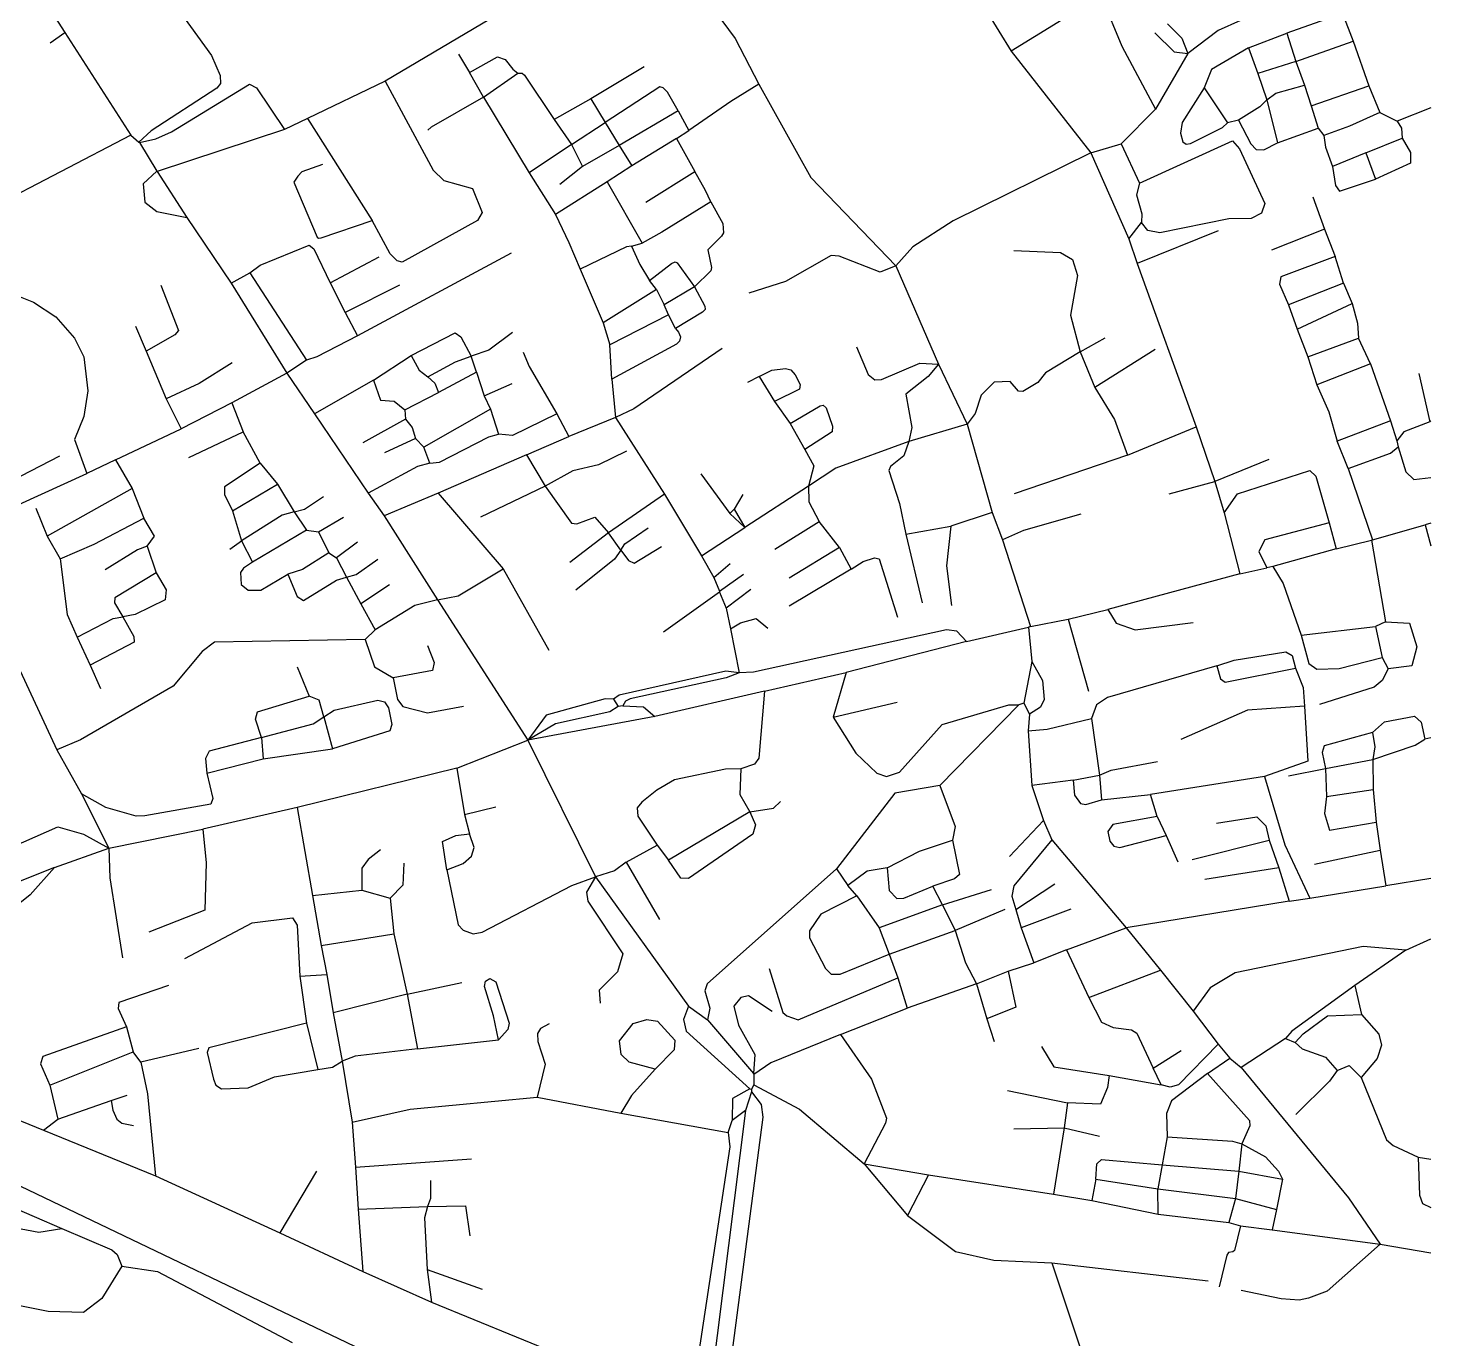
# Model space of a CAD drawing. Header units: inches. Extents: x 13512745 to 13520225, y 3664320 to 3668820.
# Drawn here: x 13518652 to 13520225, y 3665905 to 3667375 of the extents above; entities that cross this region are included whole.
import ezdxf

# ---------------------------------------------------------------- set-up
doc = ezdxf.new("R2010")
doc.units = ezdxf.units.IN
doc.header["$MEASUREMENT"] = 0

msp = doc.modelspace()

# ---------------------------------------------------------------- linework, layer by layer
for points in [[(13518594.9, 3667523.4), (13518693.7, 3667370.1)], [(13519350.1, 3667491.8), (13519052.9, 3667315.3)], [(13519350.1, 3667491.8), (13519445.2, 3667363.2), (13519471.7, 3667312)], [(13519674, 3667499), (13519713, 3667416.6), (13519754.7, 3667349)], [(13519856.6, 3667408.2), (13519838, 3667400.3), (13519754.7, 3667349)], [(13519856.6, 3667408.2), (13519878.8, 3667354.6), (13519916.4, 3667283.9)], [(13520061.9, 3667405.9), (13519986.7, 3667372.2), (13519952.6, 3667346.5)], [(13520126.2, 3667391.3), (13520063.6, 3667369.2)], [(13520126.2, 3667391.3), (13520138.2, 3667360.4)], [(13518826.7, 3667387.5), (13518858, 3667344.1), (13518867.9, 3667322), (13518868.3, 3667312.7), (13518864.1, 3667307.8), (13518790.3, 3667259.8), (13518776.7, 3667247.1)], [(13519929.8, 3667379.9), (13519945.9, 3667363.8), (13519952.6, 3667346.5)], [(13518677.2, 3667358.6), (13518693.7, 3667370.1)], [(13518693.7, 3667370.1), (13518767.7, 3667255.1)], [(13519915.7, 3667369.6), (13519937.3, 3667348.2), (13519952.6, 3667346.5)], [(13520020.6, 3667352.7), (13520063.6, 3667369.2)], [(13520063.6, 3667369.2), (13520073.7, 3667337.6)], [(13520073.7, 3667337.6), (13520138.2, 3667360.4)], [(13520138.2, 3667360.4), (13520155.8, 3667310.4)], [(13519135.2, 3667345.6), (13519147.4, 3667325)], [(13519147.4, 3667325), (13519178.7, 3667342.7), (13519187.4, 3667339.6), (13519196.1, 3667329), (13519201.7, 3667324.5)], [(13519754.7, 3667349), (13519844.1, 3667235.2)], [(13519952.6, 3667346.5), (13519916.4, 3667283.9)], [(13520020.6, 3667352.7), (13519979.1, 3667328.7), (13519971.1, 3667308.1)], [(13520020.6, 3667352.7), (13520031.3, 3667324.1)], [(13519343.2, 3667331.6), (13519283.3, 3667295.5)], [(13520073.7, 3667337.6), (13520031.3, 3667324.1)], [(13520073.7, 3667337.6), (13520083.7, 3667311.1)], [(13518777.2, 3667246.6), (13518795.5, 3667250.7), (13518813.3, 3667258.6), (13518900.5, 3667312.2), (13518908.5, 3667308), (13518939.9, 3667261.2)], [(13519052.9, 3667315.3), (13518965.7, 3667273.5)], [(13519052.9, 3667315.3), (13519106.5, 3667215.7), (13519118.7, 3667204.2), (13519150.8, 3667195.2), (13519161.5, 3667168.3), (13519156.2, 3667159.1), (13519071.8, 3667112.4), (13519066.2, 3667114.1), (13519058.4, 3667121.8), (13519038.2, 3667159.1)], [(13519162.9, 3667297.6), (13519147.4, 3667325)], [(13519162.9, 3667297.6), (13519201.7, 3667324.5)], [(13519201.7, 3667324.5), (13519206.4, 3667324.3), (13519209.1, 3667322.1), (13519242.4, 3667272.3)], [(13519471.7, 3667312), (13519440.4, 3667292.6), (13519393.1, 3667260.3)], [(13519471.7, 3667312), (13519530.1, 3667207.6), (13519625.3, 3667108.4)], [(13520031.3, 3667324.1), (13520041.3, 3667294.5)], [(13519162.9, 3667297.6), (13519104.4, 3667263.7), (13519100.7, 3667260.6)], [(13519162.9, 3667297.6), (13519214.3, 3667212.8)], [(13519283.3, 3667295.5), (13519242.4, 3667272.3)], [(13519283.3, 3667295.5), (13519299.6, 3667269)], [(13519381.4, 3667282.1), (13519369.3, 3667303.3), (13519364.6, 3667308), (13519360.7, 3667309), (13519299.6, 3667269)], [(13519971.1, 3667308.1), (13519946.4, 3667269.1), (13519944.5, 3667257.1), (13519947.3, 3667247.4), (13519950.8, 3667244.8), (13519955.8, 3667245.5), (13519991.7, 3667263.6), (13519997.2, 3667268.6)], [(13519971.1, 3667308.1), (13519997.2, 3667268.6)], [(13520041.3, 3667294.5), (13520051.3, 3667301.9), (13520083.7, 3667311.1)], [(13520083.7, 3667311.1), (13520091, 3667287.7)], [(13520091, 3667287.7), (13520155.8, 3667310.4)], [(13520155.8, 3667310.4), (13520168, 3667280.5)], [(13519381.4, 3667282.1), (13519315, 3667243.4)], [(13519381.4, 3667282.1), (13519393.1, 3667260.3)], [(13519916.4, 3667283.9), (13519877.9, 3667245.1)], [(13520041.3, 3667294.5), (13520033.5, 3667286.6), (13520009.7, 3667271.6)], [(13520041.3, 3667294.5), (13520053.3, 3667246.3)], [(13520091, 3667287.7), (13520098.7, 3667262.6)], [(13520168, 3667280.5), (13520134, 3667265), (13520105.2, 3667254.6)], [(13520168, 3667280.5), (13520187.6, 3667270.7)], [(13520225.3, 3667285.7), (13520187.6, 3667270.7)], [(13518965.7, 3667273.5), (13518939.9, 3667261.2)], [(13518965.7, 3667273.5), (13519038.2, 3667159.1)], [(13519242.4, 3667272.3), (13519261.7, 3667244.3)], [(13519261.7, 3667244.3), (13519299.6, 3667269)], [(13519299.6, 3667269), (13519315, 3667243.4)], [(13520009.7, 3667271.6), (13519997.2, 3667268.6)], [(13520009.7, 3667271.6), (13520023.2, 3667245.1), (13520029.5, 3667238.9), (13520037.8, 3667238.3), (13520053.3, 3667246.3)], [(13520187.6, 3667270.7), (13520192.2, 3667262.7), (13520193, 3667251.6)], [(13518767.7, 3667255.1), (13518609.4, 3667172.7)], [(13518767.7, 3667255.1), (13518776.7, 3667247.1)], [(13518939.9, 3667261.2), (13518797.2, 3667214.1)], [(13519379.4, 3667251.2), (13519329.4, 3667220.5)], [(13519379.4, 3667251.2), (13519393.1, 3667260.3)], [(13519379.4, 3667251.2), (13519399.9, 3667214)], [(13519898.4, 3667201.2), (13520002.8, 3667248.4), (13520010.6, 3667239.6), (13520039.1, 3667178.3), (13520035.3, 3667167.6), (13520023.6, 3667161.3), (13519998.6, 3667161.2), (13519921.3, 3667145.4), (13519907.8, 3667148), (13519900.7, 3667157.1)], [(13520053.3, 3667246.3), (13520098.7, 3667262.6)], [(13520098.7, 3667262.6), (13520105.2, 3667254.6)], [(13520105.2, 3667254.6), (13520107.1, 3667241.6), (13520115.1, 3667219.9)], [(13520152.4, 3667235.1), (13520193, 3667251.6)], [(13520193, 3667251.6), (13520202.5, 3667235.5), (13520202.4, 3667223.7), (13520163.1, 3667205.4)], [(13518776.7, 3667247.1), (13518777.2, 3667246.6)], [(13518777.2, 3667246.6), (13518796.7, 3667214.6)], [(13519261.7, 3667244.3), (13519214.3, 3667212.8)], [(13519261.7, 3667244.3), (13519273.9, 3667219.9)], [(13519315, 3667243.4), (13519273.9, 3667219.9)], [(13519315, 3667243.4), (13519329.4, 3667220.5)], [(13519844.1, 3667235.2), (13519689.8, 3667158.8), (13519644.5, 3667129.6), (13519625.3, 3667108.4)], [(13519844.1, 3667235.2), (13519877.9, 3667245.1)], [(13519844.1, 3667235.2), (13519886.5, 3667138.5)], [(13519877.9, 3667245.1), (13519898.4, 3667201.2)], [(13520152.4, 3667235.1), (13520115.1, 3667219.9)], [(13520152.4, 3667235.1), (13520163.1, 3667205.4)], [(13518982.7, 3667222.1), (13518959.4, 3667213.7), (13518954.8, 3667209.1), (13518950.4, 3667202.1), (13518976.5, 3667140.4), (13518978.1, 3667139.4), (13518981.1, 3667139.8), (13519038.2, 3667159.1)], [(13519273.9, 3667219.9), (13519248.7, 3667199.6)], [(13519329.4, 3667220.5), (13519301.7, 3667202.7)], [(13520115.1, 3667219.9), (13520118.4, 3667198.6), (13520122.9, 3667192.3), (13520163.1, 3667205.4)], [(13518796.7, 3667214.6), (13518781.5, 3667200.4), (13518783.3, 3667179.6), (13518796.7, 3667169.2), (13518830.4, 3667162.7)], [(13518796.7, 3667214.6), (13518797.2, 3667214.1)], [(13518797.2, 3667214.1), (13518830.4, 3667162.7)], [(13519214.3, 3667212.8), (13519243.6, 3667165.8)], [(13519301.7, 3667202.7), (13519243.6, 3667165.8)], [(13519301.7, 3667202.7), (13519341.1, 3667133.7)], [(13519345.2, 3667179.6), (13519399.9, 3667214)], [(13519418, 3667180.2), (13519412, 3667193), (13519399.9, 3667214)], [(13519898.4, 3667201.2), (13519895.1, 3667188.1), (13519901.1, 3667166.6), (13519900.7, 3667157.1)], [(13520092.7, 3667185.6), (13520105.9, 3667149.4)], [(13519418, 3667180.2), (13519362.9, 3667146), (13519341.1, 3667133.7)], [(13519418, 3667180.2), (13519431.5, 3667156), (13519432.1, 3667145.3), (13519429.9, 3667141.8), (13519414.5, 3667126.5), (13519418.5, 3667106.6), (13519418, 3667102.8), (13519399.5, 3667084.7)], [(13518830.4, 3667162.7), (13518880.2, 3667089.1)], [(13519243.6, 3667165.8), (13519258.9, 3667134.5), (13519271.6, 3667104.7)], [(13519886.5, 3667138.5), (13519900.7, 3667157.1)], [(13519886.5, 3667138.5), (13519895.8, 3667111.1)], [(13519986.7, 3667147.6), (13519895.8, 3667111.1)], [(13520105.9, 3667149.4), (13520046.7, 3667126.1)], [(13520105.9, 3667149.4), (13520117.9, 3667118.9)], [(13518901.2, 3667100.6), (13518912.7, 3667109), (13518967.7, 3667131.7), (13518972.8, 3667127.6), (13518991.3, 3667089.3)], [(13519194.2, 3667122.6), (13519021.8, 3667029.8)], [(13519328.8, 3667130.3), (13519323.2, 3667129.7), (13519271.6, 3667104.7)], [(13519328.8, 3667130.3), (13519341.1, 3667133.7)], [(13519328.8, 3667130.3), (13519338.5, 3667109.8), (13519349.3, 3667092.1)], [(13519757.7, 3667125.6), (13519810.1, 3667123.4), (13519823.5, 3667115.5), (13519829.2, 3667097.7), (13519821, 3667053.1), (13519831.9, 3667012)], [(13518991.3, 3667089.3), (13519046.2, 3667118.6)], [(13519349.3, 3667092.1), (13519373.7, 3667111), (13519378.1, 3667112.9), (13519380.3, 3667111.6), (13519399.5, 3667084.7)], [(13519625.3, 3667108.4), (13519607.6, 3667101.3), (13519561.9, 3667119.2), (13519552.8, 3667119.9), (13519501.6, 3667090.7), (13519460.7, 3667077.6)], [(13519625.3, 3667108.4), (13519673, 3666998.3)], [(13519895.8, 3667111.1), (13519962.1, 3666927.8)], [(13520117.9, 3667118.9), (13520057, 3667095.9), (13520055.4, 3667087.7), (13520065.7, 3667064.6)], [(13520127.1, 3667089.1), (13520117.9, 3667118.9)], [(13518880.2, 3667089.1), (13518901.2, 3667100.6)], [(13518901.2, 3667100.6), (13518964.7, 3667002.6)], [(13519271.6, 3667104.7), (13519297.2, 3667044.4)], [(13519356.9, 3667082), (13519349.3, 3667092.1)], [(13518628.7, 3667079.6), (13518658.5, 3667067.7), (13518683.7, 3667051.3), (13518704.4, 3667027.2), (13518715, 3667006.5), (13518719.4, 3666968.2), (13518715.1, 3666939.6), (13518704.4, 3666913.5), (13518718.2, 3666875.5)], [(13518801.2, 3667086.6), (13518821.1, 3667035.9), (13518817.1, 3667031), (13518784.7, 3667012.8)], [(13518880.2, 3667089.1), (13518942.7, 3666988.1)], [(13518991.3, 3667089.3), (13519007.9, 3667056.1)], [(13519068.7, 3667086.6), (13519007.9, 3667056.1)], [(13519356.9, 3667082), (13519297.2, 3667044.4)], [(13519356.9, 3667082), (13519365.5, 3667064.6)], [(13519399.5, 3667084.7), (13519365.5, 3667064.6)], [(13519399.5, 3667084.7), (13519411.2, 3667063.2), (13519411.7, 3667059.5), (13519408.5, 3667056.5), (13519378.3, 3667038.3)], [(13520127.1, 3667089.1), (13520065.7, 3667064.6)], [(13520127.1, 3667089.1), (13520137.1, 3667066.1)], [(13519370.3, 3667053.4), (13519365.5, 3667064.6)], [(13520065.7, 3667064.6), (13520075.4, 3667037.4)], [(13520075.4, 3667037.4), (13520137.1, 3667066.1)], [(13520137.1, 3667066.1), (13520142.9, 3667044), (13520144.1, 3667027.4)], [(13519007.9, 3667056.1), (13519021.8, 3667029.8)], [(13519297.2, 3667044.4), (13519304.8, 3667019.8)], [(13519370.3, 3667053.4), (13519304.8, 3667019.8)], [(13519378.3, 3667038.3), (13519370.3, 3667053.4)], [(13518772.7, 3667040.6), (13518784.7, 3667012.8)], [(13519021.8, 3667029.8), (13518976.1, 3667006.2), (13518964.7, 3667002.6)], [(13519081.8, 3667007.8), (13519131.4, 3667033.2), (13519137.5, 3667028.8), (13519149.2, 3667007)], [(13519195.7, 3667033.6), (13519169.1, 3667013.9), (13519149.2, 3667007)], [(13519378.3, 3667038.3), (13519381.8, 3667034), (13519384, 3667028.6), (13519382.7, 3667024.1), (13519379.5, 3667020.6), (13519307, 3666981.4)], [(13520075.4, 3667037.4), (13520087.4, 3667006.2)], [(13518784.7, 3667012.8), (13518807.4, 3666959.2)], [(13519307, 3666981.4), (13519304.8, 3667019.8)], [(13519430.7, 3667015.6), (13519331.6, 3666948.2), (13519311.2, 3666938.4)], [(13519581.2, 3667017.6), (13519594.4, 3666986.7), (13519601.8, 3666980.4), (13519609.2, 3666981.1), (13519652.3, 3666999.4), (13519673, 3666998.3)], [(13519831.9, 3667012), (13519860.2, 3667027.6)], [(13519916.2, 3667014.6), (13519848.3, 3666972.1)], [(13520087.4, 3667006.2), (13520144.1, 3667027.4)], [(13520157.4, 3666998.5), (13520144.1, 3667027.4)], [(13518881.2, 3666999.6), (13518844.1, 3666976.4), (13518807.4, 3666959.2)], [(13518964.7, 3667002.6), (13518942.7, 3666988.1)], [(13519039.7, 3666980.1), (13519081.8, 3667007.8)], [(13519081.8, 3667007.8), (13519090.8, 3666991.4), (13519100.6, 3666984.1)], [(13519100.6, 3666984.1), (13519131.7, 3667000.9), (13519149.2, 3667007)], [(13519155.1, 3666989.2), (13519149.2, 3667007)], [(13519207.7, 3667011.6), (13519214.3, 3666995.7), (13519245.2, 3666942.4)], [(13519673, 3666998.3), (13519661.6, 3666984.2), (13519636.7, 3666964.6), (13519643.2, 3666927), (13519640, 3666911.4)], [(13519673, 3666998.3), (13519705.5, 3666931)], [(13519831.9, 3667012), (13519793, 3666988.5), (13519784.4, 3666977.6), (13519767.8, 3666967.4), (13519763, 3666967.9), (13519753.6, 3666978.7), (13519735.6, 3666978.1), (13519721.2, 3666963.5), (13519714.4, 3666942.8), (13519705.5, 3666931)], [(13519831.9, 3667012), (13519848.3, 3666972.1)], [(13520087.4, 3667006.2), (13520097.4, 3666974.9)], [(13520157.4, 3666998.5), (13520097.4, 3666974.9)], [(13520157.4, 3666998.5), (13520180.1, 3666934.5)], [(13518942.7, 3666988.1), (13518881, 3666954.9)], [(13518942.7, 3666988.1), (13518973.6, 3666942.5)], [(13519100.6, 3666984.1), (13519108.4, 3666976.9), (13519112.7, 3666966.3)], [(13519155.1, 3666989.2), (13519112.7, 3666966.3)], [(13519155.1, 3666989.2), (13519163.7, 3666962.8)], [(13519307, 3666981.4), (13519311.2, 3666938.4)], [(13519472.2, 3666984.2), (13519459.2, 3666977.6)], [(13519472.2, 3666984.2), (13519486.3, 3666991.3), (13519501.5, 3666993.3), (13519507.6, 3666991.7), (13519512.4, 3666986.2), (13519518.2, 3666975.4), (13519517.4, 3666970.2), (13519489.2, 3666956.2)], [(13519472.2, 3666984.2), (13519489.2, 3666956.2)], [(13520211.7, 3666987.6), (13520224.1, 3666933.6)], [(13519039.7, 3666980.1), (13518973.6, 3666942.5)], [(13519039.7, 3666980.1), (13519047.6, 3666957.6), (13519063, 3666956.5), (13519074.7, 3666947.1)], [(13519074.7, 3666947.1), (13519112.7, 3666966.3)], [(13519163.7, 3666962.8), (13519195.2, 3666976.6)], [(13519848.3, 3666972.1), (13519870.6, 3666936.1), (13519885.2, 3666896.1)], [(13520097.4, 3666974.9), (13520110.9, 3666944.5), (13520120.3, 3666911.8)], [(13518807.4, 3666959.2), (13518824.1, 3666925.7)], [(13518881, 3666954.9), (13518824.1, 3666925.7)], [(13518881, 3666954.9), (13518893.5, 3666922.2)], [(13519163.7, 3666962.8), (13519171, 3666947.7)], [(13519489.2, 3666956.2), (13519506.9, 3666931.6)], [(13519506.9, 3666931.6), (13519540.4, 3666951.4), (13519544, 3666952.1), (13519547.2, 3666949.3), (13519554.4, 3666928.5), (13519553.9, 3666922.1), (13519523.4, 3666902.5)], [(13518973.6, 3666942.5), (13519033.7, 3666853.6)], [(13519075.7, 3666936.6), (13519027.7, 3666910.1)], [(13519074.7, 3666947.1), (13519075.7, 3666936.6)], [(13519075.7, 3666936.6), (13519083.1, 3666927.1), (13519086.7, 3666914.6)], [(13519171, 3666947.7), (13519096.2, 3666905.1)], [(13519171, 3666947.7), (13519179.7, 3666919.5)], [(13519245.2, 3666942.4), (13519195.7, 3666918.2), (13519179.7, 3666919.5)], [(13519245.2, 3666942.4), (13519258.8, 3666917)], [(13519311.2, 3666938.4), (13519258.8, 3666917)], [(13519311.2, 3666938.4), (13519365.9, 3666852.2)], [(13520180.1, 3666934.5), (13520120.3, 3666911.8)], [(13520180.1, 3666934.5), (13520187.2, 3666912.1)], [(13520225.3, 3666934.1), (13520224.1, 3666933.6)], [(13518750.4, 3666890.9), (13518824.1, 3666925.7)], [(13518832.7, 3666893.6), (13518893.5, 3666922.2)], [(13518912.8, 3666887.1), (13518893.5, 3666922.2)], [(13519102.9, 3666887), (13519113.6, 3666888.3), (13519169.2, 3666916.6), (13519179.7, 3666919.5)], [(13519506.9, 3666931.6), (13519523.4, 3666902.5)], [(13519705.5, 3666931), (13519640, 3666911.4)], [(13519705.5, 3666931), (13519733.3, 3666831.8)], [(13519885.2, 3666896.1), (13519962.1, 3666927.8)], [(13519962.1, 3666927.8), (13519983.1, 3666866.4)], [(13520224.1, 3666933.6), (13520194.9, 3666922.2), (13520187.2, 3666912.1)], [(13519086.7, 3666914.6), (13519052.2, 3666898.6)], [(13519086.7, 3666914.6), (13519096.2, 3666905.1)], [(13519102.9, 3666887), (13519096.2, 3666905.1)], [(13519211.2, 3666896.6), (13519258.8, 3666917)], [(13519523.4, 3666902.5), (13519533.4, 3666884), (13519527.6, 3666861.5)], [(13519640, 3666911.4), (13519558.2, 3666881.5), (13519527.6, 3666861.5)], [(13519640, 3666911.4), (13519634.2, 3666895.2), (13519619.4, 3666883.4), (13519617.4, 3666878.8), (13519629.4, 3666842), (13519636.6, 3666807.5)], [(13520132.4, 3666881.3), (13520120.3, 3666911.8)], [(13520132.4, 3666881.3), (13520180.1, 3666898.2), (13520188.7, 3666905.6)], [(13520187.2, 3666912.1), (13520188.7, 3666905.6)], [(13520188.7, 3666905.6), (13520197.3, 3666877.4), (13520206.1, 3666868.9), (13520225.3, 3666871.1)], [(13518687.7, 3666895.1), (13518644.2, 3666872.6), (13518631.9, 3666869.6)], [(13518750.4, 3666890.9), (13518718.2, 3666875.5)], [(13518750.4, 3666890.9), (13518769.1, 3666858.9)], [(13518912.8, 3666887.1), (13518872.7, 3666860.4), (13518872.7, 3666852.1), (13518881.8, 3666833.6)], [(13518912.8, 3666887.1), (13518932.1, 3666863.5)], [(13519102.9, 3666887), (13519089.1, 3666883.3), (13519033.7, 3666853.6)], [(13519211.2, 3666896.6), (13519112.4, 3666853.6)], [(13519211.2, 3666896.6), (13519232, 3666861.3)], [(13519323.2, 3666900.6), (13519292.1, 3666885.4), (13519263.1, 3666878.5), (13519232, 3666861.3)], [(13519885.2, 3666896.1), (13519758.2, 3666852.6)], [(13520043.7, 3666891.1), (13519983.1, 3666866.4)], [(13518642, 3666840.9), (13518718.2, 3666875.5)], [(13519406.7, 3666875.1), (13519439.2, 3666830.6)], [(13519993.3, 3666831.3), (13520008.4, 3666852.8), (13520089.4, 3666879), (13520096.1, 3666872.6), (13520111.2, 3666820.1)], [(13520132.4, 3666881.3), (13520159.7, 3666801.1)], [(13518769.1, 3666858.9), (13518673.9, 3666805.3)], [(13518769.1, 3666858.9), (13518782.2, 3666825.6)], [(13518881.8, 3666833.6), (13518932.1, 3666863.5)], [(13518932.1, 3666863.5), (13518950.9, 3666832.6)], [(13519232, 3666861.3), (13519159.7, 3666826.6)], [(13519232, 3666861.3), (13519261.8, 3666819.9), (13519267.8, 3666819.1), (13519287.7, 3666826.7), (13519303.3, 3666809.1)], [(13519527.6, 3666861.5), (13519456, 3666815)], [(13519527.6, 3666861.5), (13519527.7, 3666843.8), (13519539.4, 3666821.8)], [(13519931.7, 3666852.6), (13519983.1, 3666866.4)], [(13519983.1, 3666866.4), (13519993.3, 3666831.3)], [(13518950.9, 3666832.6), (13518962.5, 3666835.5), (13518983.7, 3666849.6)], [(13519033.7, 3666853.6), (13519051.7, 3666828.1)], [(13519112.4, 3666853.6), (13519051.7, 3666828.1)], [(13519112.4, 3666853.6), (13519185.2, 3666768.5)], [(13519365.9, 3666852.2), (13519303.3, 3666809.1)], [(13519365.9, 3666852.2), (13519407.5, 3666783.2)], [(13519453.7, 3666852.1), (13519444.2, 3666835.6)], [(13518661.2, 3666836.6), (13518673.9, 3666805.3)], [(13518688.4, 3666779.8), (13518726.6, 3666796.3), (13518782.2, 3666825.6)], [(13518785.9, 3666794), (13518794.1, 3666805.2), (13518782.2, 3666825.6)], [(13518881.8, 3666833.6), (13518891.7, 3666799.9)], [(13518950.9, 3666832.6), (13518937.2, 3666828.9), (13518891.7, 3666799.9)], [(13518950.9, 3666832.6), (13518964.7, 3666812.1)], [(13518978.2, 3666810.1), (13519006.2, 3666826.6)], [(13519051.7, 3666828.1), (13519111.6, 3666733.7)], [(13519444.2, 3666835.6), (13519439.2, 3666830.6)], [(13519439.2, 3666830.6), (13519456, 3666815)], [(13519444.2, 3666835.6), (13519456, 3666815)], [(13519733.3, 3666831.8), (13519686.9, 3666816.5)], [(13519733.3, 3666831.8), (13519744.9, 3666801.1)], [(13519832.7, 3666830.1), (13519768.5, 3666811.6), (13519744.9, 3666801.1)], [(13519993.3, 3666831.3), (13520011.2, 3666763.1)], [(13518964.7, 3666812.1), (13518904.1, 3666776)], [(13518964.7, 3666812.1), (13518978.2, 3666810.1)], [(13518978.2, 3666810.1), (13518989.7, 3666786.6)], [(13519303.3, 3666809.1), (13519259.7, 3666775.6)], [(13519317.2, 3666789.5), (13519303.3, 3666809.1)], [(13519317.2, 3666789.5), (13519321.4, 3666796.6), (13519347.7, 3666814.6)], [(13519407.5, 3666783.2), (13519456, 3666815)], [(13519489.7, 3666790.6), (13519539.4, 3666821.8)], [(13519562.1, 3666792.4), (13519539.4, 3666821.8)], [(13519636.6, 3666807.5), (13519686.9, 3666816.5)], [(13519686.9, 3666816.5), (13519682, 3666772.1), (13519687.7, 3666727.6)], [(13520111.2, 3666820.1), (13520039.2, 3666801), (13520032.2, 3666788.1), (13520041.2, 3666769.6)], [(13520111.2, 3666820.1), (13520119.2, 3666791.1)], [(13520159.7, 3666801.1), (13520218.8, 3666818)], [(13520225.3, 3666819.8), (13520218.8, 3666818)], [(13520218.8, 3666818), (13520225.3, 3666794.3)], [(13518673.9, 3666805.3), (13518688.4, 3666779.8)], [(13518785.9, 3666794), (13518775.2, 3666790.1), (13518738.7, 3666767.6)], [(13518785.9, 3666794), (13518796.2, 3666764.2)], [(13518878.7, 3666790.6), (13518891.7, 3666799.9)], [(13518891.7, 3666799.9), (13518904.1, 3666776)], [(13519021.7, 3666798.6), (13518998.2, 3666781.1)], [(13519317.2, 3666789.5), (13519325.8, 3666777.8), (13519331.8, 3666775), (13519362.7, 3666793.6)], [(13519562.1, 3666792.4), (13519505.7, 3666758.1)], [(13519562.1, 3666792.4), (13519575.1, 3666768.1)], [(13519636.6, 3666807.5), (13519654.7, 3666730.6)], [(13519744.9, 3666801.1), (13519776.2, 3666704.1)], [(13520119.2, 3666791.1), (13520158.7, 3666800.6)], [(13520159.7, 3666801.1), (13520158.7, 3666800.6)], [(13520158.7, 3666800.6), (13520174.2, 3666709.1)], [(13518688.4, 3666779.8), (13518696.1, 3666717.3), (13518707.5, 3666692.2)], [(13518989.7, 3666786.6), (13518960.2, 3666768), (13518943.8, 3666762.7)], [(13518989.7, 3666786.6), (13518998.2, 3666781.1)], [(13518998.2, 3666781.1), (13519009.5, 3666759.3)], [(13519009.5, 3666759.3), (13519020.1, 3666762.3), (13519044.7, 3666779.6)], [(13519317.2, 3666789.5), (13519310, 3666779.6), (13519266.7, 3666744.6)], [(13519407.5, 3666783.2), (13519421.2, 3666759.1)], [(13519575.1, 3666768.1), (13519588.8, 3666776.9), (13519601.6, 3666781), (13519606.6, 3666779.9), (13519627.2, 3666714.6)], [(13520119.2, 3666791.1), (13520048.2, 3666771.1)], [(13518796.2, 3666764.2), (13518749.8, 3666736), (13518749.3, 3666730.4), (13518758.7, 3666715)], [(13518796.2, 3666764.2), (13518807.1, 3666745), (13518806.2, 3666733.9), (13518772.6, 3666717.4), (13518758.7, 3666715)], [(13518904.1, 3666776), (13518893.8, 3666769.5), (13518890.5, 3666764.4), (13518891.4, 3666751.2), (13518899.2, 3666744.6), (13518913.5, 3666744.6), (13518943.8, 3666762.7)], [(13518943.8, 3666762.7), (13518954.1, 3666737.6), (13518961.2, 3666733), (13518998.4, 3666755.8), (13519009.5, 3666759.3)], [(13519111.6, 3666733.7), (13519134.5, 3666738.5), (13519185.2, 3666768.5)], [(13519185.2, 3666768.5), (13519236.2, 3666677.6)], [(13519421.2, 3666759.1), (13519439.7, 3666774.6)], [(13519427.7, 3666743.6), (13519454.7, 3666762.6)], [(13519575.1, 3666768.1), (13519505.7, 3666726.6)], [(13520011.2, 3666763.1), (13519863.2, 3666723.1)], [(13520011.2, 3666763.1), (13520041.2, 3666769.6)], [(13520048.2, 3666771.1), (13520041.2, 3666769.6)], [(13520048.2, 3666771.1), (13520059.8, 3666752.2), (13520079.7, 3666694.2)], [(13519009.5, 3666759.3), (13519025.6, 3666729.5)], [(13519057.7, 3666750.6), (13519025.6, 3666729.5)], [(13519421.2, 3666759.1), (13519427.7, 3666743.6)], [(13519462.7, 3666745.6), (13519435.2, 3666724.6)], [(13519025.6, 3666729.5), (13519041.7, 3666700.3)], [(13519111.6, 3666733.7), (13519086.1, 3666727.7), (13519041.7, 3666700.3)], [(13519111.6, 3666733.7), (13519212.7, 3666576.6)], [(13519427.7, 3666742.6), (13519364.7, 3666697.6)], [(13519427.7, 3666743.6), (13519427.7, 3666742.6)], [(13519427.7, 3666742.6), (13519435.2, 3666724.6)], [(13518707.5, 3666692.2), (13518747.8, 3666712.8), (13518758.7, 3666715)], [(13518758.7, 3666715), (13518771.1, 3666692.7), (13518771.5, 3666686.3), (13518721.9, 3666660.6)], [(13519435.2, 3666724.6), (13519439.9, 3666701.4)], [(13519818.7, 3666712.1), (13519863.2, 3666723.1)], [(13519863.2, 3666723.1), (13519872.5, 3666707.6), (13519893.7, 3666700.3), (13519958.7, 3666708.6)], [(13519030.3, 3666689.4), (13519041.7, 3666700.3)], [(13519439.9, 3666701.4), (13519451.2, 3666708.1), (13519468.7, 3666713.1), (13519481.7, 3666702.1)], [(13519439.9, 3666701.4), (13519449.6, 3666652.2)], [(13519704.7, 3666687.1), (13519693.6, 3666698.6), (13519682, 3666700.2), (13519465.9, 3666652.8), (13519449.6, 3666652.2)], [(13519704.7, 3666687.1), (13519774.2, 3666703.1)], [(13519776.2, 3666704.1), (13519774.2, 3666703.1)], [(13519774.2, 3666703.1), (13519778, 3666664.8)], [(13519776.2, 3666704.1), (13519818.7, 3666712.1)], [(13519818.7, 3666712.1), (13519841.2, 3666631.6)], [(13520079.7, 3666694.2), (13520163.2, 3666704.1)], [(13520174.2, 3666709.1), (13520163.2, 3666704.1)], [(13520163.2, 3666704.1), (13520170.7, 3666669.1)], [(13520174.2, 3666709.1), (13520201.4, 3666707.7), (13520209.5, 3666681.1), (13520203.8, 3666660), (13520177.2, 3666656.6)], [(13518629.1, 3666685.6), (13518684.8, 3666565.6)], [(13519030.3, 3666689.4), (13518861.4, 3666686.3), (13518847.5, 3666675.9), (13518815.2, 3666637.1), (13518711.1, 3666576.8), (13518684.8, 3666565.6)], [(13518707.5, 3666692.2), (13518721.9, 3666660.6)], [(13519030.3, 3666689.4), (13519040.7, 3666658.9), (13519061.6, 3666646.6)], [(13519100.2, 3666682.6), (13519107.9, 3666663.5), (13519106, 3666654.8), (13519061.6, 3666646.6)], [(13519704.7, 3666687.1), (13519569.5, 3666652.5)], [(13520079.7, 3666694.2), (13520088.4, 3666662.5), (13520097.3, 3666656.2), (13520122.3, 3666656.8), (13520170.7, 3666669.1)], [(13519985.1, 3666660), (13520004.8, 3666666.3), (13520062.5, 3666675.6), (13520069.8, 3666671.6), (13520073.6, 3666657.3)], [(13520170.7, 3666669.1), (13520177.2, 3666656.6)], [(13518721.9, 3666660.6), (13518733.7, 3666634.6)], [(13518954.2, 3666658.6), (13518967.5, 3666625.8)], [(13519449.6, 3666652.2), (13519434.8, 3666653.8), (13519315.2, 3666627.1), (13519308.7, 3666622.6)], [(13519449.6, 3666652.2), (13519435.1, 3666646.3), (13519327.3, 3666623), (13519322.4, 3666620.4), (13519319.2, 3666615.1)], [(13519478.1, 3666631.5), (13519569.5, 3666652.5)], [(13519569.5, 3666652.5), (13519555.2, 3666602.4)], [(13519778, 3666664.8), (13519768.7, 3666618.1)], [(13519778, 3666664.8), (13519789.9, 3666643.5), (13519791.6, 3666622.2), (13519787.6, 3666613.6), (13519775.2, 3666605.6)], [(13519985.1, 3666660), (13519862.6, 3666624.2), (13519850.4, 3666616.3), (13519844.8, 3666600.8)], [(13519985.1, 3666660), (13519989.2, 3666645.3), (13519994.7, 3666641.7), (13520073.6, 3666657.3)], [(13520073.6, 3666657.3), (13520081.9, 3666635.5), (13520083.4, 3666614.7)], [(13520177.2, 3666656.6), (13520170.7, 3666643.4), (13520161.8, 3666636.1), (13520100.2, 3666616.6)], [(13519061.6, 3666646.6), (13519066.5, 3666622.1), (13519072.6, 3666614.1), (13519100.2, 3666607.1), (13519140.7, 3666614.6)], [(13518914.1, 3666579.6), (13518907.3, 3666600.2), (13518909.6, 3666608.2), (13518967.5, 3666625.8)], [(13518984, 3666602.8), (13518978.9, 3666621.4), (13518967.5, 3666625.8)], [(13518984, 3666602.8), (13518995.7, 3666610.1), (13519044.6, 3666621.2), (13519052.1, 3666619.4), (13519056.6, 3666612.7), (13519060.3, 3666594), (13519057.9, 3666587.1), (13518993.7, 3666566.7)], [(13519308.7, 3666622.6), (13519299.3, 3666622.8), (13519233.3, 3666604.4), (13519212.7, 3666576.6)], [(13519308.7, 3666622.6), (13519314.2, 3666614.1)], [(13519478.1, 3666631.5), (13519355.2, 3666603.1)], [(13519478.1, 3666631.5), (13519471.7, 3666556.4), (13519467, 3666549.7), (13519451.5, 3666544.5)], [(13519555.2, 3666602.4), (13519626.7, 3666619.1)], [(13519314.2, 3666614.1), (13519304.5, 3666608.3), (13519243.7, 3666595), (13519212.7, 3666576.6)], [(13519319.2, 3666615.1), (13519314.2, 3666614.1)], [(13519319.2, 3666615.1), (13519342.3, 3666614), (13519355.2, 3666603.1)], [(13519555.2, 3666602.4), (13519580.4, 3666562), (13519604.1, 3666539.4), (13519614.8, 3666535.9), (13519629.5, 3666540.6), (13519677.3, 3666593.9), (13519752.1, 3666616.2), (13519763.2, 3666616.1)], [(13519763.2, 3666616.1), (13519674.6, 3666525.6)], [(13519768.7, 3666618.1), (13519763.2, 3666616.1)], [(13519768.7, 3666618.1), (13519775.2, 3666605.6)], [(13519775.2, 3666605.6), (13519773.7, 3666587.1)], [(13520083.4, 3666614.7), (13520019.7, 3666610), (13519944.7, 3666577.1)], [(13520083.4, 3666614.7), (13520087.4, 3666553), (13520038.7, 3666535.9)], [(13520159.6, 3666585.3), (13520173.4, 3666597.1), (13520207, 3666603.5), (13520214.2, 3666596.6), (13520218.6, 3666577.6)], [(13518914.1, 3666579.6), (13518972.1, 3666594.7), (13518984, 3666602.8)], [(13518984, 3666602.8), (13518993.7, 3666566.7)], [(13519355.2, 3666603.1), (13519212.7, 3666576.6)], [(13519773.7, 3666587.1), (13519795.1, 3666588.9), (13519844.8, 3666600.8)], [(13519844.8, 3666600.8), (13519853.8, 3666537.2)], [(13518914.1, 3666579.6), (13518855.4, 3666564), (13518851.2, 3666556), (13518853, 3666539.6)], [(13518914.1, 3666579.6), (13518915.9, 3666555.6)], [(13519133.1, 3666545.2), (13519212.7, 3666576.6)], [(13519212.7, 3666576.6), (13519288.7, 3666423.1)], [(13519773.7, 3666587.1), (13519778, 3666525.8)], [(13520159.6, 3666585.3), (13520105.7, 3666570.1), (13520103.2, 3666562.6), (13520107.2, 3666544.6)], [(13520159.6, 3666585.3), (13520162.5, 3666568.9), (13520160.3, 3666554.9)], [(13520160.3, 3666554.9), (13520207.5, 3666570.9), (13520218.6, 3666577.6)], [(13520225.3, 3666579.3), (13520218.6, 3666577.6)], [(13518684.8, 3666565.6), (13518712.4, 3666516.3)], [(13518915.9, 3666555.6), (13518993.7, 3666566.7)], [(13518853, 3666539.6), (13518915.9, 3666555.6)], [(13519133.1, 3666545.2), (13518954.2, 3666501.2)], [(13519133.1, 3666545.2), (13519141.8, 3666493)], [(13519451.5, 3666544.5), (13519434.4, 3666544), (13519377.2, 3666532), (13519357.2, 3666520.6), (13519340.4, 3666507.1), (13519335.4, 3666500.5), (13519335.9, 3666491.2), (13519357.8, 3666458.9)], [(13519451.5, 3666544.5), (13519450.3, 3666515.7), (13519461.7, 3666496.2)], [(13519853.8, 3666537.2), (13519866.8, 3666543), (13519918.7, 3666552.6)], [(13520065.7, 3666536.6), (13520107.2, 3666544.6)], [(13520107.2, 3666544.6), (13520160.3, 3666554.9)], [(13520107.2, 3666544.6), (13520108.2, 3666513.5)], [(13520160.3, 3666554.9), (13520160.5, 3666521.1)], [(13518853, 3666539.6), (13518859.5, 3666511.1), (13518857.2, 3666504.7), (13518783.5, 3666491.6), (13518773.7, 3666491.4), (13518739.7, 3666501.1), (13518712.4, 3666516.3)], [(13519674.6, 3666525.6), (13519624.1, 3666517), (13519559, 3666432.1)], [(13519674.6, 3666525.6), (13519692, 3666479.6), (13519688.9, 3666464.5)], [(13519824.1, 3666531.7), (13519778, 3666525.8)], [(13519778, 3666525.8), (13519790.8, 3666486.3)], [(13519824.1, 3666531.7), (13519853.8, 3666537.2)], [(13519824.1, 3666531.7), (13519825.5, 3666515), (13519832.3, 3666505.5), (13519838.4, 3666504.5), (13519856.1, 3666509.5)], [(13519853.8, 3666537.2), (13519856.1, 3666509.5)], [(13520038.7, 3666535.9), (13519910.7, 3666515.5)], [(13520038.7, 3666535.9), (13520061.5, 3666459.3), (13520089.4, 3666399.3)], [(13518712.4, 3666516.3), (13518743.1, 3666455.5)], [(13519856.1, 3666509.5), (13519910.7, 3666515.5)], [(13519918.3, 3666490.9), (13519910.7, 3666515.5)], [(13520108.2, 3666513.5), (13520106, 3666494.2), (13520111.7, 3666475.5), (13520163.9, 3666484.4)], [(13520108.2, 3666513.5), (13520160.5, 3666521.1)], [(13520160.5, 3666521.1), (13520163.9, 3666484.4)], [(13518954.2, 3666501.2), (13518848.5, 3666476.8)], [(13518954.2, 3666501.2), (13518971.3, 3666402.4)], [(13519141.8, 3666493), (13519176.7, 3666501.6)], [(13519461.7, 3666496.2), (13519370.4, 3666441.9)], [(13519461.7, 3666496.2), (13519467.9, 3666481.7), (13519464.9, 3666471.2), (13519392.8, 3666421.5), (13519384.2, 3666421.8), (13519370.4, 3666441.9)], [(13519461.7, 3666496.2), (13519488.1, 3666500.1), (13519496.2, 3666507.6)], [(13518583.7, 3666434.5), (13518685.9, 3666479.3), (13518714.5, 3666471.2), (13518743.1, 3666455.5)], [(13519141.8, 3666493), (13519147.3, 3666471.6)], [(13519790.8, 3666486.3), (13519752.7, 3666446.1)], [(13519790.8, 3666486.3), (13519800.1, 3666464.9)], [(13519918.3, 3666490.9), (13519868.6, 3666481.8), (13519863.1, 3666474), (13519865.2, 3666463.1), (13519869.7, 3666457.8), (13519876.4, 3666456.1), (13519928.3, 3666469.8)], [(13519918.3, 3666490.9), (13519928.3, 3666469.8)], [(13519984.7, 3666483.6), (13520030.1, 3666490.6), (13520040, 3666480.6), (13520044, 3666464.4)], [(13520163.9, 3666484.4), (13520168.5, 3666453.3)], [(13518743.1, 3666455.5), (13518848.5, 3666476.8)], [(13518848.5, 3666476.8), (13518852.2, 3666439), (13518850.7, 3666386), (13518787.7, 3666361.1)], [(13519122, 3666431.1), (13519116.9, 3666463), (13519132.2, 3666469.5), (13519147.3, 3666471.6)], [(13519122, 3666431.1), (13519140.1, 3666438.3), (13519149.7, 3666446.6), (13519152.4, 3666456), (13519147.3, 3666471.6)], [(13519615.5, 3666433.5), (13519651.8, 3666452), (13519688.9, 3666464.5)], [(13519688.9, 3666464.5), (13519696.9, 3666425.8), (13519691.1, 3666421.2), (13519666.8, 3666412.8)], [(13519800.1, 3666464.9), (13519757.7, 3666413.1), (13519755.4, 3666401.5), (13519759.8, 3666386.6)], [(13519800.1, 3666464.9), (13519883.5, 3666365.9)], [(13519928.3, 3666469.8), (13519941.6, 3666440.1)], [(13519957.7, 3666442.6), (13520044, 3666464.4)], [(13520044, 3666464.4), (13520054.8, 3666433.4)], [(13518682.1, 3666433.6), (13518743.1, 3666455.5)], [(13518743.1, 3666455.5), (13518744, 3666422.3), (13518758.2, 3666332.6)], [(13519047.7, 3666453.6), (13519033.6, 3666442.7), (13519026.8, 3666433.1), (13519026.6, 3666408.2)], [(13519323.1, 3666439.7), (13519357.8, 3666458.9)], [(13519357.8, 3666458.9), (13519370.4, 3666441.9)], [(13520094.7, 3666437.6), (13520168.5, 3666453.3)], [(13520168.5, 3666453.3), (13520174.6, 3666413.3)], [(13518682.1, 3666433.6), (13518356.7, 3666304.1)], [(13518682.1, 3666433.6), (13518654.9, 3666403), (13518645.1, 3666395.3), (13518428.6, 3666298.9)], [(13519073.7, 3666438.6), (13519072.5, 3666413.9), (13519058.4, 3666399.5)], [(13519122, 3666431.1), (13519134.5, 3666369.3), (13519140.2, 3666363.6), (13519151.5, 3666359.5), (13519161.5, 3666361.4), (13519262, 3666413.6), (13519288.7, 3666423.1)], [(13519323.1, 3666439.7), (13519310, 3666430.1), (13519288.7, 3666423.1)], [(13519323.1, 3666439.7), (13519360.2, 3666375.6)], [(13519559, 3666432.1), (13519413.8, 3666303.3), (13519411.2, 3666295.5), (13519416.9, 3666275.9), (13519414.2, 3666263.1)], [(13519559, 3666432.1), (13519571.6, 3666413.7)], [(13519615.5, 3666433.5), (13519593.1, 3666429.8), (13519571.6, 3666413.7)], [(13519615.5, 3666433.5), (13519617.8, 3666407.9), (13519626.6, 3666398.9), (13519634.3, 3666399.4), (13519666.8, 3666412.8)], [(13520054.8, 3666433.4), (13519971.7, 3666420.1)], [(13520054.8, 3666433.4), (13520066.3, 3666395.9)], [(13519288.7, 3666423.1), (13519278.6, 3666406.1), (13519280, 3666396.1), (13519319.4, 3666336.9), (13519313.1, 3666316.7), (13519292.8, 3666296.3), (13519293.7, 3666281.6)], [(13519288.7, 3666423.1), (13519392.7, 3666278.1)], [(13519759.8, 3666386.6), (13519803.7, 3666415.6)], [(13520225.3, 3666421.5), (13520174.6, 3666413.3)], [(13518971.3, 3666402.4), (13519026.6, 3666408.2)], [(13518971.3, 3666402.4), (13518981, 3666346.2)], [(13519026.6, 3666408.2), (13519058.4, 3666399.5)], [(13519058.4, 3666399.5), (13519062.6, 3666359.4)], [(13519581.7, 3666401.9), (13519541.3, 3666381.4), (13519528.4, 3666362.6), (13519528.6, 3666355), (13519546.6, 3666320.6), (13519552.9, 3666314.1), (13519563.1, 3666314.2), (13519617.9, 3666336.5)], [(13519581.7, 3666401.9), (13519571.6, 3666413.7)], [(13519581.7, 3666401.9), (13519606.6, 3666366.1)], [(13519677.5, 3666392), (13519666.8, 3666412.8)], [(13519677.5, 3666392), (13519732.7, 3666409.1)], [(13520066.3, 3666395.9), (13520089.4, 3666399.3)], [(13520089.4, 3666399.3), (13520174.6, 3666413.3)], [(13519677.5, 3666392), (13519606.6, 3666366.1)], [(13519677.5, 3666392), (13519691.8, 3666363.1)], [(13519747.7, 3666386.6), (13519691.8, 3666363.1)], [(13519759.8, 3666386.6), (13519765.9, 3666366.2)], [(13519821.7, 3666387.1), (13519765.9, 3666366.2)], [(13520066.3, 3666395.9), (13519883.5, 3666365.9)], [(13518828.2, 3666331.6), (13518903.8, 3666371.7), (13518948.8, 3666377.3), (13518954.2, 3666369.2), (13518957.1, 3666311.8)], [(13518981, 3666346.2), (13519062.6, 3666359.4)], [(13519062.6, 3666359.4), (13519077.5, 3666291.7)], [(13519606.6, 3666366.1), (13519617.9, 3666336.5)], [(13519617.9, 3666336.5), (13519691.8, 3666363.1)], [(13519691.8, 3666363.1), (13519703.4, 3666326.7), (13519715.7, 3666303.2)], [(13519765.9, 3666366.2), (13519780.1, 3666326.9)], [(13519816.6, 3666341.5), (13519883.5, 3666365.9)], [(13519883.5, 3666365.9), (13519922.1, 3666318.8)], [(13520197.3, 3666341.1), (13520225.3, 3666353.9)], [(13518981, 3666346.2), (13518987.5, 3666313.8)], [(13519617.9, 3666336.5), (13519627.7, 3666310.1)], [(13519816.6, 3666341.5), (13519780.1, 3666326.9)], [(13519816.6, 3666341.5), (13519841.6, 3666288)], [(13520197.3, 3666341.1), (13520149.3, 3666345.3), (13520005.9, 3666315.5), (13519977.9, 3666298.7), (13519958.7, 3666272.7)], [(13520197.3, 3666341.1), (13520140, 3666301.4)], [(13519483.2, 3666320.6), (13519498.8, 3666271.3), (13519503.2, 3666267.4), (13519515.9, 3666263.1), (13519627.7, 3666310.1)], [(13519751.4, 3666317.6), (13519780.1, 3666326.9)], [(13518957.1, 3666311.8), (13518987.5, 3666313.8)], [(13518957.1, 3666311.8), (13518964.7, 3666259.1)], [(13518987.5, 3666313.8), (13518994.6, 3666270.6)], [(13519077.5, 3666291.7), (13519138.7, 3666304.6)], [(13519179.9, 3666240.6), (13519174.4, 3666267.5), (13519164, 3666300.2), (13519165.3, 3666306.1), (13519170.2, 3666309.4), (13519176.7, 3666305.4), (13519192, 3666259), (13519190.2, 3666252.1), (13519179.9, 3666240.6)], [(13519627.7, 3666310.1), (13519637.9, 3666276.1)], [(13519715.7, 3666303.2), (13519751.4, 3666317.6)], [(13519751.4, 3666317.6), (13519759.8, 3666277.2), (13519727.3, 3666264)], [(13519841.6, 3666288), (13519922.1, 3666318.8)], [(13519922.1, 3666318.8), (13519958.7, 3666272.7)], [(13518809.7, 3666301.6), (13518754.2, 3666282.3), (13518753.4, 3666275.5), (13518762.7, 3666254.9)], [(13519077.5, 3666291.7), (13518994.6, 3666270.6)], [(13519077.5, 3666291.7), (13519089.2, 3666230.5)], [(13519486.7, 3666272.1), (13519460.3, 3666289.9), (13519451.7, 3666287.8), (13519443.9, 3666278.1), (13519449, 3666256.8), (13519467.3, 3666224.1), (13519465.7, 3666202.6)], [(13519715.7, 3666303.2), (13519637.9, 3666276.1)], [(13519715.7, 3666303.2), (13519727.3, 3666264)], [(13520140, 3666301.4), (13520069.2, 3666250.1), (13520062.2, 3666242.1)], [(13520140, 3666301.4), (13520147.3, 3666268.9)], [(13519392.7, 3666278.1), (13519387.2, 3666263.3), (13519390.3, 3666250.2), (13519461.7, 3666185.6)], [(13519392.7, 3666278.1), (13519414.2, 3666263.1)], [(13519563.4, 3666246.5), (13519637.9, 3666276.1)], [(13519841.6, 3666288), (13519855.9, 3666260.4), (13519869.2, 3666254.2), (13519889.7, 3666251.8), (13519895.6, 3666247.8), (13519914, 3666208.9)], [(13518964.7, 3666259.1), (13518855.2, 3666231.6), (13518853.2, 3666226.2), (13518860.2, 3666196.4), (13518863, 3666189.6), (13518869.3, 3666185.6), (13518899.2, 3666186.7), (13518928.8, 3666198.9), (13518977.2, 3666207.1)], [(13518964.7, 3666259.1), (13518977.2, 3666207.1)], [(13518994.6, 3666270.6), (13519004.4, 3666216.4)], [(13519236.7, 3666258.6), (13519226.9, 3666253.3), (13519223.7, 3666247.6), (13519224.1, 3666238.6), (13519232, 3666213.1), (13519223.3, 3666176.3)], [(13519355.4, 3666207.5), (13519326.2, 3666215.5), (13519317.3, 3666224.2), (13519315.7, 3666239.5), (13519330.9, 3666258.8), (13519346, 3666263.4), (13519358, 3666261.3), (13519377.7, 3666240.2), (13519376.8, 3666229.2), (13519355.4, 3666207.5)], [(13519414.2, 3666263.1), (13519465.7, 3666202.6)], [(13519727.3, 3666264), (13519735.7, 3666238.6)], [(13519958.7, 3666272.7), (13519986.7, 3666235.6)], [(13520073.2, 3666237.6), (13520082.2, 3666247.4), (13520109.3, 3666267.3), (13520147.3, 3666268.9)], [(13520147.3, 3666268.9), (13520166.8, 3666246.7), (13520169.8, 3666234.6), (13520165, 3666219.7), (13520146.9, 3666198.2)], [(13518762.7, 3666254.9), (13518669, 3666221.7), (13518666.3, 3666213.6), (13518676.8, 3666189.7)], [(13518762.7, 3666254.9), (13518770.3, 3666227.1)], [(13519563.4, 3666246.5), (13519485.2, 3666214.6), (13519466.2, 3666201.6)], [(13519563.4, 3666246.5), (13519597.9, 3666196.5), (13519614.8, 3666152.6), (13519613.8, 3666146.9), (13519589.7, 3666101.6)], [(13520062.2, 3666242.1), (13520012.7, 3666209.6)], [(13520062.2, 3666242.1), (13520073.2, 3666237.6)], [(13518454.6, 3666226.9), (13518669.6, 3666139.3)], [(13518676.8, 3666189.7), (13518770.3, 3666227.1)], [(13518779, 3666215.4), (13518770.3, 3666227.1)], [(13518843.7, 3666230.6), (13518779, 3666215.4)], [(13519089.2, 3666230.5), (13519019.3, 3666222.3), (13519004.4, 3666216.4)], [(13519089.2, 3666230.5), (13519179.9, 3666240.6)], [(13519788.7, 3666233.1), (13519802.4, 3666210.4), (13519864.5, 3666200.6)], [(13519914, 3666208.9), (13519945.2, 3666228.6)], [(13519986.7, 3666235.6), (13519942.3, 3666190.1), (13519932.9, 3666187.4), (13519922.8, 3666189.9)], [(13519986.7, 3666235.6), (13519999.7, 3666220.1)], [(13520073.2, 3666237.6), (13520080.8, 3666230.5), (13520107.1, 3666220.9), (13520120.3, 3666206.1)], [(13518779, 3666215.4), (13518786.4, 3666180), (13518795.4, 3666088)], [(13518977.2, 3666207.1), (13518993.6, 3666209.8), (13519004.4, 3666216.4)], [(13519004.4, 3666216.4), (13519015.9, 3666148.3)], [(13519974.8, 3666202.7), (13519999.7, 3666220.1)], [(13519999.7, 3666220.1), (13520012.7, 3666209.6)], [(13520120.3, 3666206.1), (13520133.7, 3666211.7), (13520146.9, 3666198.2)], [(13519355.4, 3666207.5), (13519329.1, 3666178.2), (13519317.1, 3666158.1)], [(13519465.7, 3666202.6), (13519466.2, 3666201.6)], [(13519466.2, 3666201.6), (13519466.2, 3666190.1)], [(13519864.5, 3666200.6), (13519862.8, 3666187), (13519854.9, 3666168.4), (13519817.9, 3666169.8)], [(13519864.5, 3666200.6), (13519922.8, 3666189.9)], [(13519922.8, 3666189.9), (13519914, 3666208.9)], [(13519974.8, 3666202.7), (13519934.3, 3666172.1), (13519928.9, 3666157.9), (13519929.4, 3666131.6)], [(13519974.8, 3666202.7), (13520021.9, 3666150.1), (13520022.2, 3666144.2), (13520013.3, 3666124)], [(13520012.7, 3666209.6), (13520132.8, 3666063.5), (13520168.3, 3666011.3)], [(13520120.3, 3666206.1), (13520111.7, 3666194.1), (13520073.7, 3666156.6)], [(13520146.9, 3666198.2), (13520175.6, 3666128.3), (13520182.8, 3666121.9), (13520210.8, 3666109.1)], [(13518676.8, 3666189.7), (13518685.9, 3666151.7)], [(13518745.6, 3666172.6), (13518763.7, 3666178.6)], [(13519463.7, 3666182.1), (13519474.3, 3666167.8), (13519476.2, 3666153.9), (13519437.2, 3665857.6)], [(13519461.7, 3666185.6), (13519442.3, 3666174.8), (13519441.7, 3666150.1)], [(13519463.7, 3666182.1), (13519456.7, 3666161.1)], [(13519461.7, 3666185.6), (13519463.7, 3666185.1)], [(13519466.2, 3666190.1), (13519463.7, 3666185.1)], [(13519463.7, 3666185.1), (13519463.7, 3666182.1)], [(13519466.2, 3666190.1), (13519517.2, 3666162.7), (13519589.7, 3666101.6)], [(13519750.7, 3666183.6), (13519817.9, 3666169.8)], [(13518685.9, 3666151.7), (13518745.6, 3666172.6)], [(13518745.6, 3666172.6), (13518747.3, 3666161.6), (13518752.1, 3666151.6), (13518757.7, 3666147.2), (13518770.7, 3666144.6)], [(13519015.9, 3666148.3), (13519080.9, 3666162.6), (13519223.3, 3666176.3)], [(13519223.3, 3666176.3), (13519317.1, 3666158.1)], [(13519817.9, 3666169.8), (13519813.9, 3666141.8)], [(13518669.6, 3666139.3), (13518685.9, 3666151.7)], [(13519015.9, 3666148.3), (13519019.6, 3666097.8)], [(13519317.1, 3666158.1), (13519437.2, 3666136.6)], [(13519456.7, 3666161.1), (13519418.7, 3665858.6)], [(13519437.2, 3666136.6), (13519441.7, 3666150.1)], [(13519456.7, 3666161.1), (13519441.7, 3666150.1)], [(13518669.6, 3666139.3), (13518795.4, 3666088)], [(13519437.2, 3666136.6), (13519439.2, 3666120.6), (13519399.7, 3665858.6)], [(13519757.7, 3666140.6), (13519813.9, 3666141.8)], [(13519813.9, 3666141.8), (13519802, 3666067.3)], [(13519813.9, 3666141.8), (13519853.7, 3666132.6)], [(13519929.4, 3666131.6), (13519924.1, 3666100.5)], [(13519929.4, 3666131.6), (13520002.8, 3666127), (13520013.3, 3666124)], [(13520013.3, 3666124), (13520010, 3666093.4)], [(13520013.3, 3666124), (13520039.8, 3666109.4), (13520054.3, 3666093.4), (13520058.7, 3666084.1)], [(13518571.7, 3666110.9), (13519116.6, 3665849.9), (13519201.7, 3665794.1)], [(13519019.6, 3666097.8), (13519149.7, 3666107.1)], [(13519589.7, 3666101.6), (13519638.6, 3666043.7)], [(13519589.7, 3666101.6), (13519662, 3666089.3)], [(13519849.4, 3666084.3), (13519850.7, 3666101.4), (13519855.9, 3666106.3), (13519924.1, 3666100.5)], [(13519924.1, 3666100.5), (13519919.2, 3666073.5)], [(13519924.1, 3666100.5), (13520010, 3666093.4)], [(13520210.8, 3666109.1), (13520225.3, 3666106.7)], [(13520210.8, 3666109.1), (13520212.6, 3666066.3), (13520215.8, 3666056.9), (13520225.3, 3666052.4)], [(13518795.4, 3666088), (13518934.8, 3666023.9)], [(13518975.7, 3666093.1), (13518934.8, 3666023.9)], [(13519019.6, 3666097.8), (13519022.4, 3666050.6)], [(13519662, 3666089.3), (13519638.6, 3666043.7)], [(13519662, 3666089.3), (13519802, 3666067.3)], [(13519849.4, 3666084.3), (13519845.1, 3666060.5)], [(13519849.4, 3666084.3), (13519919.2, 3666073.5)], [(13520010, 3666093.4), (13520006.2, 3666062.4)], [(13520010, 3666093.4), (13520058.7, 3666084.1)], [(13519103.7, 3666082.6), (13519103.6, 3666062.6), (13519100.1, 3666053.7)], [(13519919.2, 3666073.5), (13520006.2, 3666062.4)], [(13519919.3, 3666045.1), (13519919.2, 3666073.5)], [(13520058.7, 3666084.1), (13520052.3, 3666050.4)], [(13518610.8, 3666035.1), (13518618.3, 3666048.5), (13518628.2, 3666055.9), (13518690.4, 3666029)], [(13519022.4, 3666050.6), (13519100.1, 3666053.7)], [(13519100.1, 3666053.7), (13519096.8, 3666040.8), (13519099.8, 3665983)], [(13519100.1, 3666053.7), (13519143, 3666054.3), (13519147.7, 3666020.6)], [(13519802, 3666067.3), (13519845.1, 3666060.5)], [(13519845.1, 3666060.5), (13519919.3, 3666045.1)], [(13520006.2, 3666062.4), (13519998.7, 3666035.6)], [(13520006.2, 3666062.4), (13520052.3, 3666050.4)], [(13519022.4, 3666050.6), (13519027.9, 3665980.8)], [(13519638.6, 3666043.7), (13519692.3, 3666003.3), (13519735.4, 3665993.4), (13519800.4, 3665990.3)], [(13519919.3, 3666045.1), (13519998.7, 3666035.6)], [(13520052.3, 3666050.4), (13520047.3, 3666027.4)], [(13518610.8, 3666035.1), (13518664.4, 3666024.8), (13518690.4, 3666029)], [(13518690.4, 3666029), (13518746.2, 3666005.2), (13518752.3, 3665999.8), (13518757.7, 3665986.7)], [(13518934.8, 3666023.9), (13519027.9, 3665980.8)], [(13520011.7, 3666032.1), (13520005.1, 3666004.3), (13520003.3, 3666002.7), (13519998.3, 3666002), (13519996.5, 3665998.9), (13519987.7, 3665963.6)], [(13519998.7, 3666035.6), (13520011.7, 3666032.1)], [(13520011.7, 3666032.1), (13520047.3, 3666027.4)], [(13520047.3, 3666027.4), (13520168.3, 3666011.3)], [(13520168.3, 3666011.3), (13520108.9, 3665958.6), (13520088.1, 3665950.7), (13520077.5, 3665948.6), (13520057.2, 3665949.9), (13520012.7, 3665959.6)], [(13520168.3, 3666011.3), (13520225.3, 3666001.6)], [(13519800.4, 3665990.3), (13519975.7, 3665970.1)], [(13519800.4, 3665990.3), (13519849.7, 3665842.6)], [(13518757.7, 3665986.7), (13518735.3, 3665950.4), (13518714.6, 3665934.8), (13518674.9, 3665935.7), (13518558.4, 3665959.2)], [(13518757.7, 3665986.7), (13518797.6, 3665980.8), (13518948.6, 3665901)], [(13519027.9, 3665980.8), (13519104.9, 3665946.5)], [(13519099.8, 3665983), (13519161.7, 3665961.1)], [(13519099.8, 3665983), (13519104.9, 3665946.5)], [(13519104.9, 3665946.5), (13519294.6, 3665868.6)]]:
    msp.add_lwpolyline(points)

doc.saveas('drawing.dxf')
